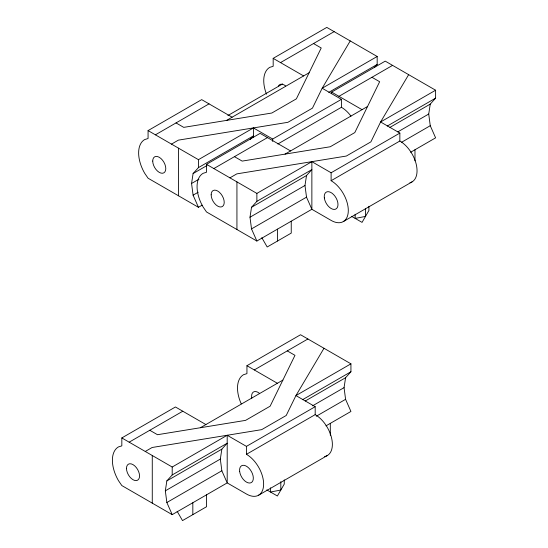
<?xml version="1.0" encoding="UTF-8"?>
<svg xmlns="http://www.w3.org/2000/svg" width="548" height="548" viewBox="0 0 548 548"><rect width="100%" height="100%" fill="white"/><g stroke="black" fill="none" stroke-linecap="round" stroke-linejoin="round"><path stroke-width="0.82" d="M202.123 205.171L198.438 207.302L193.088 195.17L191.567 183.484L193.088 173.558L198.438 167.613L253.436 135.863L250.224 139.432M324.546 456.525A24.304 14.036 60 0 0 331.67 438.359A24.304 14.036 60 0 0 315.189 414.63L315.189 406.691L246.442 446.38L246.442 454.319A24.304 14.036 60 0 1 263.629 484.083A24.304 14.036 60 0 1 246.442 494.008L227.194 482.898L172.202 514.647L166.852 502.516L165.325 490.83L166.852 480.904L172.202 474.958L227.194 443.209L221.844 449.155L166.852 480.904M409.959 182.751A24.304 14.036 60 0 0 416.206 164.167A24.304 14.036 60 0 0 399.855 141.021L399.855 133.082L331.115 172.771L331.115 180.71A24.304 14.036 60 0 1 348.302 210.473A24.304 14.036 60 0 1 331.115 220.399L311.867 209.288L256.875 241.038L251.518 228.906L249.998 217.22L251.518 207.295L256.875 201.349L311.867 169.592L306.517 175.545L251.518 207.295M246.442 446.38L227.194 435.27L227.194 482.898L221.844 470.766L220.323 459.08L221.844 449.155M331.115 172.771L311.867 161.66L311.867 209.288L306.517 197.157L304.989 185.471L306.517 175.545M325.971 425.871L350.932 411.459L345.583 399.328L344.062 387.642L345.583 377.716L350.932 371.77L350.932 363.831L300.557 334.746L246.943 365.701L246.943 373.64L243.552 374.688A29.167 16.837 60 0 0 241.236 403.849M410.637 152.262L435.605 137.843L430.255 125.718L428.728 114.032L430.255 104.106L435.605 98.154L435.605 90.221L385.23 61.136L331.609 92.091L331.609 93.681M350.227 40.922L322.176 88.235L312.456 108.134L287.906 122.307L178.367 140.144L171.49 144.117M408.657 74.658L380.607 121.971L370.886 141.87L346.336 156.043L236.798 173.88L229.927 177.853M323.984 348.275L295.941 395.581L286.22 415.48L261.663 429.653L152.132 447.49L145.254 451.463M374.496 67.397L377.175 64.424L377.175 56.485L326.8 27.4L273.178 58.355L273.178 66.294L269.787 67.342A29.167 16.837 60 0 0 266.506 94.194M198.438 207.302L148.07 178.216L144.672 173.25A29.167 16.837 60 0 1 144.672 139.576L148.07 138.528L148.07 130.588L201.685 99.633L232.126 117.204M155.406 134.829L209.028 103.873M280.521 62.595L334.136 31.64M227.9 115.532L282.597 83.954M226.625 120.382L309.12 72.754M148.07 130.588L198.438 159.674L253.436 127.924L272.685 139.034L341.425 99.346L341.425 107.285A24.304 14.036 60 0 1 350.973 116.135M377.175 56.485L322.176 88.235L341.425 99.346M328.779 92.359L377.175 64.424M256.875 241.038L206.5 211.953L203.103 206.986A29.167 16.837 60 0 1 203.103 173.312L206.5 172.264L206.5 164.325L260.115 133.37L290.556 150.94M193.088 173.558L207.021 165.517M213.836 168.565L267.458 137.61M338.952 96.332L392.574 65.376M191.567 183.484L198.897 179.251M277.857 143.987L341.425 107.285M193.088 195.17L198.218 192.211M285.056 154.118L367.55 106.49M206.5 164.325L256.875 193.41L311.867 161.66M435.605 90.221L380.607 121.971L399.855 133.082M387.21 126.095L435.605 98.154M389.923 127.389L430.255 104.106M249.998 217.22L304.989 185.471M397.93 131.815L428.728 114.032M331.115 180.71L399.855 141.021M251.518 228.906L306.517 197.157M401.657 142.227L430.255 125.718M343.267 221.604L412.007 181.915M172.202 514.647L121.827 485.562L118.437 480.596A29.167 16.837 60 0 1 118.437 446.921L121.827 445.873L121.827 437.934L175.449 406.979L205.884 424.549M129.17 442.174L182.785 411.219M254.279 369.941L307.901 338.986M200.39 427.728L282.878 380.1M121.827 437.934L172.202 467.019L227.194 435.27M350.932 363.831L295.941 395.581L315.189 406.691M302.537 399.704L350.932 371.77M305.257 400.999L345.583 377.716M165.325 490.83L220.323 459.08M312.531 405.849L344.062 387.642M246.442 454.319L315.189 414.63M166.852 502.516L221.844 470.766M316.251 416.261L345.583 399.328M258.594 495.214L327.341 455.525M313.518 43.545L321.217 47.991L296.372 98.846L271.822 113.025L183.731 127.369L176.031 122.923M371.948 77.282L379.648 81.727L354.803 132.582L330.252 146.754L242.161 161.105L234.462 156.66M273.178 58.355L303.619 75.932M331.609 92.091L362.05 109.669M351.501 216.296L362.05 222.385L368.92 210.473L368.92 206.295M287.275 350.891L294.975 355.337L270.13 406.191L245.579 420.371L157.488 434.715L149.789 430.269M246.943 365.701L277.377 383.278M266.835 489.905L277.377 495.995L284.254 484.09L284.254 479.911M261.821 237.702L267.184 246.99L291.241 233.099L291.241 221.193M177.155 511.311L182.511 520.6L206.575 506.708L206.575 494.803M414.98 149.755L414.98 160.811M365.489 208.911L365.489 216.426L355.173 218.412L355.173 214.234M330.314 423.364L330.314 435.27M280.816 481.685L280.816 490.042L270.507 492.022L270.507 487.843M277.494 229.126L277.494 241.038M272.685 139.034L272.685 141.418M256.875 193.41L256.875 201.349M253.436 127.924L253.436 137.548M236.935 181.902L236.935 229.523M198.438 159.674L198.438 167.613M192.828 502.742L192.828 514.647M178.504 148.166L178.504 195.794M172.202 467.019L172.202 474.958M152.269 455.511L152.269 503.139M251.806 398.163A9.234 5.329 60 0 1 251.621 396.759L251.71 394.848A9.234 5.329 60 0 1 259.341 393.231M278.48 85.933A9.234 5.329 60 0 1 285.577 85.885M126.485 468.41A9.234 5.329 60 0 0 136.281 480.596A9.234 5.329 60 0 0 136.281 467.533A9.234 5.329 60 0 0 126.485 468.41M239.661 471.52A9.72 5.61 60 0 0 250.792 482.822A9.72 5.61 60 0 0 248.888 468.15A9.72 5.61 60 0 0 239.661 471.52M211.158 194.8A9.234 5.329 60 0 0 220.954 206.986A9.234 5.329 60 0 0 220.954 193.924A9.234 5.329 60 0 0 211.158 194.8M324.327 197.903A9.72 5.61 60 0 0 335.458 209.213A9.72 5.61 60 0 0 333.554 194.54A9.72 5.61 60 0 0 324.327 197.903M152.728 161.064A9.234 5.329 60 0 0 162.523 173.25A9.234 5.329 60 0 0 162.523 160.187A9.234 5.329 60 0 0 152.728 161.064"/></g></svg>
